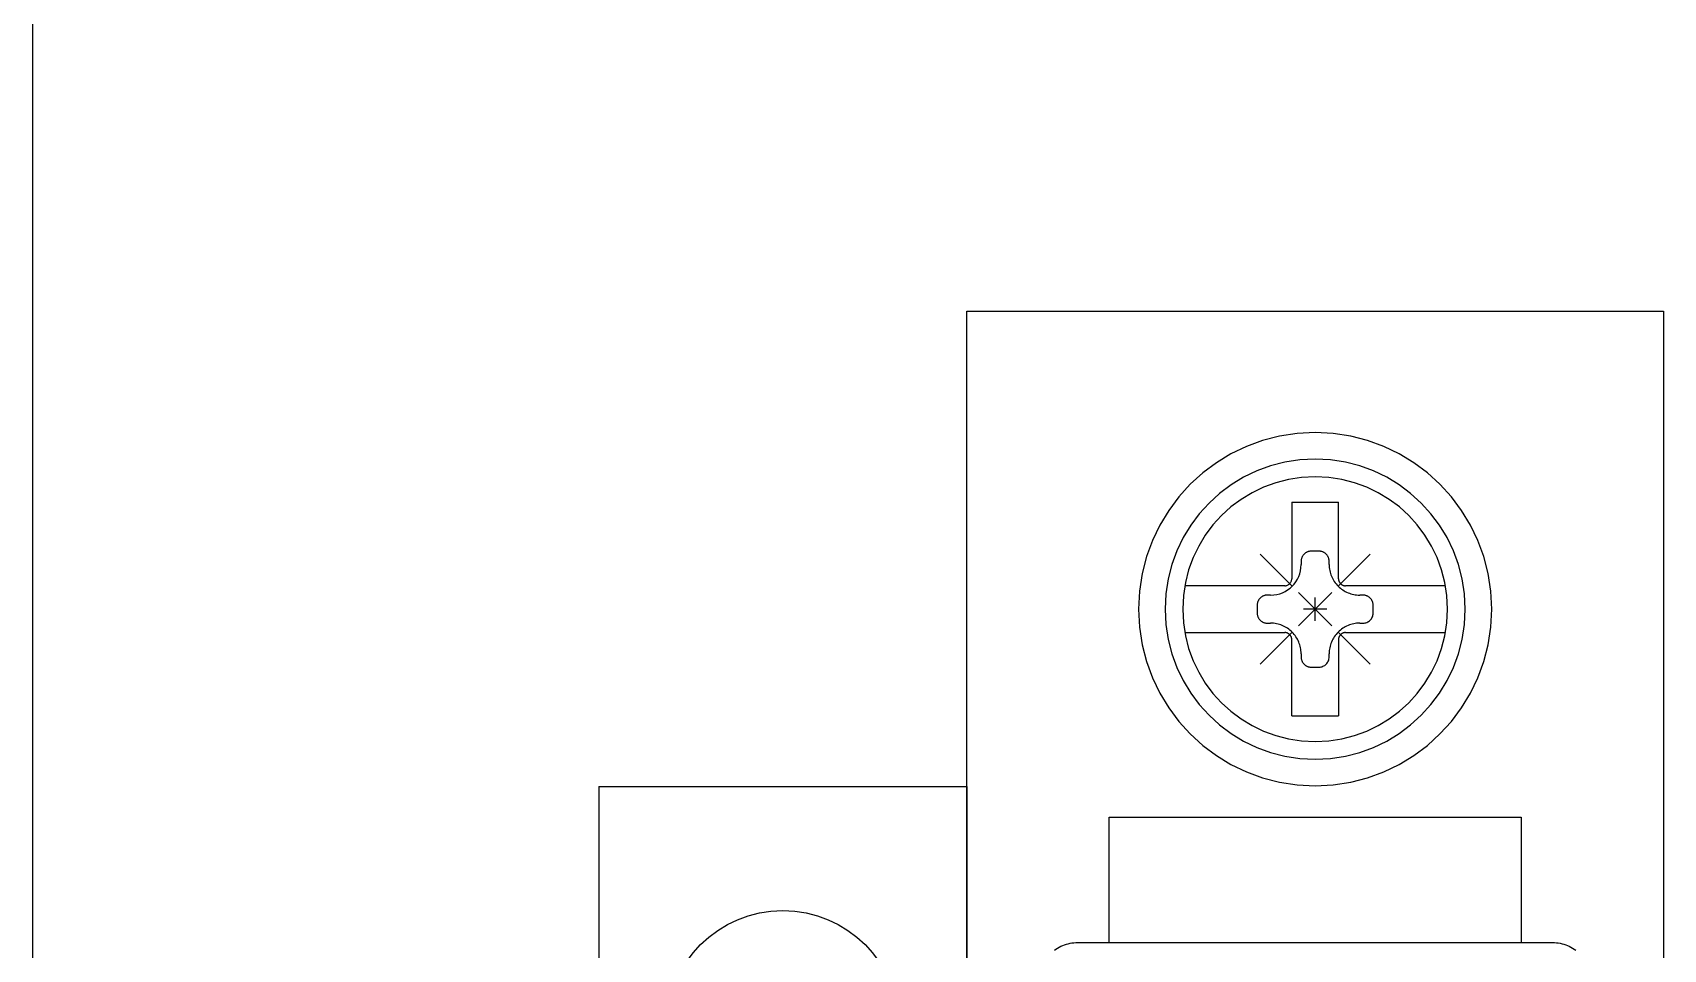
# Model space of a CAD drawing. Header units: millimetres. Extents: x 44190 to 77260, y -67199 to -50358.
# Drawn here: x 58317.72 to 58359.8, y -56325.22 to -56301.56 of the extents above; entities that cross this region are included whole.
import ezdxf

# ---------------------------------------------------------------- set-up
doc = ezdxf.new("R2010")
doc.units = ezdxf.units.MM
doc.header["$LTSCALE"] = 3
doc.layers.add('1', color=3, linetype='Continuous')

# ---------------------------------------------------------------- blocks, each defined once
blk = doc.blocks.new('*U79')
for p, q in [((-26.958, 0), (-26.958, 79.4816)), ((-26.958, 79.4816), (-8.986, 79.4816)), ((-8.986, 79.4816), (-8.986, 0)), ((-18.8904, 76.2504), (-19.3271, 76.1382)), ((-18.438, 76.3194), (-18.8904, 76.2504)), ((-17.972, 76.3428), (-18.438, 76.3194)), ((-17.5063, 76.3194), (-17.972, 76.3428)), ((-17.972, 76.3428), (-17.972, 76.3428)), ((-17.0538, 76.2504), (-17.5063, 76.3194)), ((-16.6173, 76.1382), (-17.0538, 76.2504)), ((-20.144, 75.7931), (-20.5196, 75.5649)), ((-19.7456, 75.9849), (-20.144, 75.7931)), ((-19.3271, 76.1382), (-19.7456, 75.9849)), ((-16.1986, 75.9849), (-16.6173, 76.1382)), ((-15.8004, 75.7931), (-16.1986, 75.9849)), ((-15.4247, 75.5649), (-15.8004, 75.7931)), ((-20.5196, 75.5649), (-20.8704, 75.3026)), ((-19.4796, 75.3551), (-19.8183, 75.1921)), ((-19.1238, 75.4854), (-19.4796, 75.3551)), ((-18.7526, 75.5808), (-19.1238, 75.4854)), ((-18.3681, 75.6395), (-18.7526, 75.5808)), ((-17.972, 75.6594), (-18.3681, 75.6395)), ((-17.5762, 75.6395), (-17.972, 75.6594)), ((-17.972, 75.6594), (-17.972, 75.6594)), ((-17.1916, 75.5808), (-17.5762, 75.6395)), ((-16.8205, 75.4854), (-17.1916, 75.5808)), ((-16.4646, 75.3551), (-16.8205, 75.4854)), ((-16.1262, 75.1921), (-16.4646, 75.3551)), ((-15.074, 75.3026), (-15.4247, 75.5649)), ((-21.1938, 75.0084), (-21.488, 74.685)), ((-20.8704, 75.3026), (-21.1938, 75.0084)), ((-20.1375, 74.998), (-20.4357, 74.7751)), ((-19.8183, 75.1921), (-20.1375, 74.998)), ((-19.3023, 74.9352), (-19.6011, 74.7914)), ((-18.9884, 75.0502), (-19.3023, 74.9352)), ((-18.6609, 75.1343), (-18.9884, 75.0502)), ((-18.3216, 75.1862), (-18.6609, 75.1343)), ((-17.972, 75.2037), (-18.3216, 75.1862)), ((-17.6227, 75.1862), (-17.972, 75.2037)), ((-17.972, 75.2037), (-17.972, 75.2037)), ((-17.2834, 75.1343), (-17.6227, 75.1862)), ((-16.956, 75.0502), (-17.2834, 75.1343)), ((-16.642, 74.9352), (-16.956, 75.0502)), ((-16.3434, 74.7914), (-16.642, 74.9352)), ((-15.8069, 74.998), (-16.1262, 75.1921)), ((-15.5087, 74.7751), (-15.8069, 74.998)), ((-14.7503, 75.0084), (-15.074, 75.3026)), ((-14.4564, 74.6849), (-14.7503, 75.0084)), ((-21.488, 74.685), (-21.7503, 74.3342)), ((-20.7106, 74.5251), (-20.9606, 74.2502)), ((-20.4357, 74.7751), (-20.7106, 74.5251)), ((-19.8828, 74.6202), (-20.1459, 74.4236)), ((-19.6011, 74.7914), (-19.8828, 74.6202)), ((-18.5753, 74.5444), (-18.5753, 72.5724)), ((-18.5753, 74.5444), (-17.3687, 74.5444)), ((-17.3687, 72.5724), (-17.3687, 74.5444)), ((-16.0615, 74.6202), (-16.3434, 74.7914)), ((-15.7984, 74.4236), (-16.0615, 74.6202)), ((-15.2336, 74.5251), (-15.5087, 74.7751)), ((-14.9837, 74.2502), (-15.2336, 74.5251)), ((-14.194, 74.3341), (-14.4564, 74.6849)), ((-21.7503, 74.3342), (-21.9785, 73.9586)), ((-20.9606, 74.2502), (-21.1835, 73.952)), ((-20.3884, 74.2029), (-20.6091, 73.9604)), ((-20.1459, 74.4236), (-20.3884, 74.2029)), ((-15.5557, 74.2029), (-15.7984, 74.4236)), ((-15.3352, 73.9604), (-15.5557, 74.2029)), ((-14.7607, 73.952), (-14.9837, 74.2502)), ((-13.9658, 73.9585), (-14.194, 74.3341)), ((-21.9785, 73.9586), (-22.1703, 73.5602)), ((-21.1835, 73.952), (-21.3776, 73.6328)), ((-20.8057, 73.6973), (-20.9769, 73.4156)), ((-20.6091, 73.9604), (-20.8057, 73.6973)), ((-15.1385, 73.6973), (-15.3352, 73.9604)), ((-14.9674, 73.4156), (-15.1385, 73.6973)), ((-14.5668, 73.6328), (-14.7607, 73.952)), ((-13.7738, 73.5601), (-13.9658, 73.9585)), ((-22.1703, 73.5602), (-22.3236, 73.1417)), ((-21.5406, 73.2941), (-21.6709, 72.9383)), ((-21.3776, 73.6328), (-21.5406, 73.2941)), ((-20.9769, 73.4156), (-21.1207, 73.1168)), ((-18.2379, 73.2237), (-18.2478, 73.2153)), ((-18.2278, 73.2318), (-18.2379, 73.2237)), ((-18.2172, 73.239), (-18.2278, 73.2318)), ((-18.2065, 73.246), (-18.2172, 73.239)), ((-18.1953, 73.2523), (-18.2065, 73.246)), ((-18.1838, 73.258), (-18.1953, 73.2523)), ((-18.172, 73.2631), (-18.1838, 73.258)), ((-18.1601, 73.2679), (-18.172, 73.2631)), ((-18.1479, 73.2718), (-18.1601, 73.2679)), ((-18.1356, 73.2753), (-18.1479, 73.2718)), ((-18.123, 73.278), (-18.1356, 73.2753)), ((-18.1104, 73.2803), (-18.123, 73.278)), ((-18.0975, 73.2818), (-18.1104, 73.2803)), ((-18.0846, 73.2827), (-18.0975, 73.2818)), ((-18.0715, 73.283), (-18.0846, 73.2827)), ((-17.8724, 73.283), (-18.0715, 73.283)), ((-18.0715, 73.283), (-18.0715, 73.283)), ((-17.8595, 73.2827), (-17.8724, 73.283)), ((-17.8465, 73.2818), (-17.8595, 73.2827)), ((-17.8338, 73.2803), (-17.8465, 73.2818)), ((-17.821, 73.278), (-17.8338, 73.2803)), ((-17.8086, 73.2753), (-17.821, 73.278)), ((-17.7962, 73.2718), (-17.8086, 73.2753)), ((-17.7841, 73.2679), (-17.7962, 73.2718)), ((-17.772, 73.2631), (-17.7841, 73.2679)), ((-17.7604, 73.258), (-17.772, 73.2631)), ((-17.7489, 73.2523), (-17.7604, 73.258)), ((-17.7378, 73.246), (-17.7489, 73.2523)), ((-17.7268, 73.239), (-17.7378, 73.246)), ((-17.7164, 73.2318), (-17.7268, 73.239)), ((-17.7061, 73.2237), (-17.7164, 73.2318)), ((-17.6963, 73.2153), (-17.7061, 73.2237)), ((-14.8234, 73.1168), (-14.9674, 73.4156)), ((-14.4036, 73.2941), (-14.5668, 73.6328)), ((-14.2734, 72.9383), (-14.4036, 73.2941)), ((-13.6207, 73.1416), (-13.7738, 73.5601)), ((-22.3236, 73.1417), (-22.4358, 72.705)), ((-21.6709, 72.9383), (-21.7663, 72.5671)), ((-21.2357, 72.8029), (-21.3198, 72.4754)), ((-21.1207, 73.1168), (-21.2357, 72.8029)), ((-19.3943, 73.2092), (-18.5754, 72.3902)), ((-18.3501, 72.7775), (-18.3382, 72.8557)), ((-18.3382, 72.8557), (-18.334, 72.936)), ((-18.3337, 73.0337), (-18.334, 73.0206)), ((-18.334, 73.0206), (-18.334, 72.936)), ((-18.3328, 73.0466), (-18.3337, 73.0337)), ((-18.3313, 73.0595), (-18.3328, 73.0466)), ((-18.329, 73.0721), (-18.3313, 73.0595)), ((-18.3263, 73.0847), (-18.329, 73.0721)), ((-18.3228, 73.097), (-18.3263, 73.0847)), ((-18.3189, 73.1092), (-18.3228, 73.097)), ((-18.3141, 73.1211), (-18.3189, 73.1092)), ((-18.309, 73.1329), (-18.3141, 73.1211)), ((-18.3033, 73.1444), (-18.309, 73.1329)), ((-18.297, 73.1556), (-18.3033, 73.1444)), ((-18.29, 73.1663), (-18.297, 73.1556)), ((-18.2827, 73.1769), (-18.29, 73.1663)), ((-18.2746, 73.187), (-18.2827, 73.1769)), ((-18.2662, 73.1969), (-18.2746, 73.187)), ((-18.2571, 73.2062), (-18.2662, 73.1969)), ((-18.2478, 73.2153), (-18.2571, 73.2062)), ((-18.2571, 73.2062), (-18.2571, 73.2062)), ((-17.6868, 73.2062), (-17.6963, 73.2153)), ((-17.6779, 73.1969), (-17.6868, 73.2062)), ((-17.6868, 73.2062), (-17.6868, 73.2062)), ((-17.6695, 73.187), (-17.6779, 73.1969)), ((-17.6616, 73.1769), (-17.6695, 73.187)), ((-17.6541, 73.1663), (-17.6616, 73.1769)), ((-17.6473, 73.1556), (-17.6541, 73.1663)), ((-17.641, 73.1444), (-17.6473, 73.1556)), ((-17.6353, 73.1329), (-17.641, 73.1444)), ((-17.63, 73.1211), (-17.6353, 73.1329)), ((-17.6255, 73.1092), (-17.63, 73.1211)), ((-17.6214, 73.097), (-17.6255, 73.1092)), ((-17.6181, 73.0847), (-17.6214, 73.097)), ((-17.6151, 73.0721), (-17.6181, 73.0847)), ((-17.613, 73.0595), (-17.6151, 73.0721)), ((-17.6113, 73.0466), (-17.613, 73.0595)), ((-17.6104, 73.0337), (-17.6113, 73.0466)), ((-17.6099, 73.0206), (-17.6104, 73.0337)), ((-17.6099, 72.936), (-17.6099, 73.0206)), ((-17.6099, 73.0206), (-17.6099, 73.0206)), ((-17.6099, 72.936), (-17.6099, 72.936)), ((-17.6099, 72.936), (-17.609, 72.8971)), ((-17.609, 72.8971), (-17.6062, 72.8583)), ((-17.6062, 72.8583), (-17.6014, 72.8199)), ((-17.6014, 72.8199), (-17.5948, 72.7818)), ((-17.3685, 72.3902), (-16.5497, 73.2092)), ((-14.7087, 72.8029), (-14.8234, 73.1168)), ((-14.6244, 72.4754), (-14.7087, 72.8029)), ((-14.1779, 72.5671), (-14.2734, 72.9383)), ((-13.5083, 72.7049), (-13.6207, 73.1416)), ((-22.4358, 72.705), (-22.5049, 72.2526)), ((-21.7663, 72.5671), (-21.8249, 72.1826)), ((-21.3198, 72.4754), (-21.3717, 72.1361)), ((-18.7576, 72.3902), (-21.3355, 72.3902)), ((-18.7576, 72.3902), (-18.7391, 72.3913)), ((-18.7576, 72.3902), (-18.7576, 72.3902)), ((-18.7391, 72.3913), (-18.7211, 72.394)), ((-18.7211, 72.394), (-18.7037, 72.3985)), ((-18.7037, 72.3985), (-18.6868, 72.4046)), ((-18.6868, 72.4046), (-18.671, 72.4124)), ((-18.671, 72.4124), (-18.6559, 72.4215)), ((-18.6559, 72.4215), (-18.6419, 72.432)), ((-18.6419, 72.432), (-18.6288, 72.4436)), ((-18.6288, 72.4436), (-18.6172, 72.4567)), ((-18.6172, 72.4567), (-18.6067, 72.4707)), ((-18.6067, 72.4707), (-18.5976, 72.4858)), ((-18.5976, 72.4858), (-18.5898, 72.5016)), ((-18.5898, 72.5016), (-18.5837, 72.5185)), ((-18.5837, 72.5185), (-18.5791, 72.5359)), ((-18.5791, 72.5359), (-18.5764, 72.5539)), ((-18.5764, 72.5539), (-18.5753, 72.5724)), ((-18.5646, 72.3794), (-18.5139, 72.4354)), ((-18.5139, 72.4354), (-18.4686, 72.4959)), ((-18.4686, 72.4959), (-18.4292, 72.5609)), ((-18.4292, 72.5609), (-18.396, 72.6296)), ((-18.396, 72.6296), (-18.3696, 72.7021)), ((-18.3696, 72.7021), (-18.3501, 72.7775)), ((-17.5948, 72.7818), (-17.5864, 72.7443)), ((-17.5864, 72.7443), (-17.5761, 72.7072)), ((-17.5761, 72.7072), (-17.5641, 72.6708)), ((-17.5641, 72.6708), (-17.5501, 72.6348)), ((-17.5501, 72.6348), (-17.5347, 72.5998)), ((-17.5347, 72.5998), (-17.5174, 72.5654)), ((-17.5174, 72.5654), (-17.4985, 72.532)), ((-17.4985, 72.532), (-17.4778, 72.4993)), ((-17.4778, 72.4993), (-17.4557, 72.4678)), ((-17.4557, 72.4678), (-17.4318, 72.4372)), ((-17.4318, 72.4372), (-17.4064, 72.4078)), ((-17.4064, 72.4078), (-17.3793, 72.3793)), ((-17.3687, 72.5724), (-17.3687, 72.5724)), ((-17.3687, 72.5724), (-17.3686, 72.5635)), ((-17.3686, 72.5635), (-17.3679, 72.5545)), ((-17.3679, 72.5545), (-17.3669, 72.5457)), ((-17.3669, 72.5457), (-17.3652, 72.5368)), ((-17.3652, 72.5368), (-17.3634, 72.5282)), ((-17.3634, 72.5282), (-17.361, 72.5195)), ((-17.361, 72.5195), (-17.3582, 72.5111)), ((-17.3582, 72.5111), (-17.3549, 72.5027)), ((-17.3549, 72.5027), (-17.3515, 72.4948)), ((-17.3515, 72.4948), (-17.3474, 72.4868)), ((-17.3474, 72.4868), (-17.3431, 72.4791)), ((-17.3431, 72.4791), (-17.3382, 72.4714)), ((-17.3382, 72.4714), (-17.3331, 72.4642)), ((-17.3331, 72.4642), (-17.3275, 72.4571)), ((-17.3275, 72.4571), (-17.3217, 72.4503)), ((-17.3217, 72.4503), (-17.3153, 72.4436)), ((-17.3153, 72.4436), (-17.3153, 72.4436)), ((-17.3153, 72.4436), (-17.3089, 72.4375)), ((-17.3089, 72.4375), (-17.3021, 72.4316)), ((-17.3021, 72.4316), (-17.295, 72.4261)), ((-17.295, 72.4261), (-17.2876, 72.4209)), ((-17.2876, 72.4209), (-17.2802, 72.4162)), ((-17.2802, 72.4162), (-17.2724, 72.4118)), ((-17.2724, 72.4118), (-17.2644, 72.4078)), ((-17.2644, 72.4078), (-17.2562, 72.4041)), ((-17.2562, 72.4041), (-17.248, 72.401)), ((-17.248, 72.401), (-17.2396, 72.3982)), ((-17.2396, 72.3982), (-17.231, 72.3959)), ((-17.231, 72.3959), (-17.2222, 72.3938)), ((-17.2222, 72.3938), (-17.2135, 72.3923)), ((-17.2135, 72.3923), (-17.2045, 72.3911)), ((-17.2045, 72.3911), (-17.1955, 72.3905)), ((-17.1955, 72.3905), (-17.1864, 72.3902)), ((-14.6085, 72.3902), (-17.1864, 72.3902)), ((-14.5725, 72.1361), (-14.6244, 72.4754)), ((-14.1193, 72.1826), (-14.1779, 72.5671)), ((-13.4393, 72.2525), (-13.5083, 72.7049)), ((-22.5049, 72.2526), (-22.5283, 71.7866)), ((-21.8249, 72.1826), (-21.8448, 71.7865)), ((-21.3717, 72.1361), (-21.3892, 71.7865)), ((-19.4573, 71.9627), (-19.4608, 71.9504)), ((-19.4534, 71.9749), (-19.4573, 71.9627)), ((-19.4486, 71.9868), (-19.4534, 71.9749)), ((-19.4435, 71.9986), (-19.4486, 71.9868)), ((-19.4378, 72.0101), (-19.4435, 71.9986)), ((-19.4315, 72.0213), (-19.4378, 72.0101)), ((-19.4245, 72.032), (-19.4315, 72.0213)), ((-19.4172, 72.0426), (-19.4245, 72.032)), ((-19.4091, 72.0527), (-19.4172, 72.0426)), ((-19.4007, 72.0625), (-19.4091, 72.0527)), ((-19.3916, 72.0718), (-19.4007, 72.0625)), ((-19.3823, 72.0809), (-19.3916, 72.0718)), ((-19.3916, 72.0718), (-19.3916, 72.0718)), ((-19.3725, 72.0893), (-19.3823, 72.0809)), ((-19.3624, 72.0974), (-19.3725, 72.0893)), ((-19.3518, 72.1047), (-19.3624, 72.0974)), ((-19.3411, 72.1117), (-19.3518, 72.1047)), ((-19.3299, 72.118), (-19.3411, 72.1117)), ((-19.3184, 72.1237), (-19.3299, 72.118)), ((-19.3066, 72.1288), (-19.3184, 72.1237)), ((-19.2947, 72.1336), (-19.3066, 72.1288)), ((-19.2825, 72.1375), (-19.2947, 72.1336)), ((-19.2702, 72.141), (-19.2825, 72.1375)), ((-19.2576, 72.1437), (-19.2702, 72.141)), ((-19.245, 72.146), (-19.2576, 72.1437)), ((-19.2321, 72.1475), (-19.245, 72.146)), ((-19.2192, 72.1484), (-19.2321, 72.1475)), ((-19.2061, 72.1487), (-19.2192, 72.1484)), ((-19.1213, 72.1487), (-19.2061, 72.1487)), ((-19.2061, 72.1487), (-19.2061, 72.1487)), ((-19.1213, 72.1487), (-19.041, 72.1529)), ((-19.1213, 72.1487), (-19.1213, 72.1487)), ((-19.041, 72.1529), (-18.9628, 72.1648)), ((-18.9628, 72.1648), (-18.8874, 72.1843)), ((-18.8874, 72.1843), (-18.8149, 72.2107)), ((-18.8149, 72.2107), (-18.7462, 72.2439)), ((-18.7462, 72.2439), (-18.6812, 72.2833)), ((-18.6812, 72.2833), (-18.6207, 72.3287)), ((-18.6207, 72.3287), (-18.5646, 72.3794)), ((-18.3986, 72.2133), (-17.5453, 71.3598)), ((-18.3986, 71.3598), (-17.5453, 72.2133)), ((-17.9719, 71.4848), (-17.972, 72.0883)), ((-17.3793, 72.3793), (-17.3793, 72.3793)), ((-17.3793, 72.3793), (-17.3511, 72.3525)), ((-17.3511, 72.3525), (-17.3217, 72.3271)), ((-17.3217, 72.3271), (-17.2912, 72.3034)), ((-17.2912, 72.3034), (-17.2595, 72.2811)), ((-17.2595, 72.2811), (-17.227, 72.2605)), ((-17.227, 72.2605), (-17.1935, 72.2416)), ((-17.1935, 72.2416), (-17.1592, 72.2243)), ((-17.1592, 72.2243), (-17.124, 72.2087)), ((-17.124, 72.2087), (-17.0883, 72.1949)), ((-17.0883, 72.1949), (-17.0518, 72.1829)), ((-17.0518, 72.1829), (-17.0148, 72.1727)), ((-17.0148, 72.1727), (-16.977, 72.164)), ((-16.977, 72.164), (-16.9391, 72.1574)), ((-16.9391, 72.1574), (-16.9005, 72.1526)), ((-16.9005, 72.1526), (-16.8617, 72.1498)), ((-16.8617, 72.1498), (-16.8226, 72.1487)), ((-16.7379, 72.1487), (-16.8226, 72.1487)), ((-16.725, 72.1484), (-16.7379, 72.1487)), ((-16.712, 72.1475), (-16.725, 72.1484)), ((-16.6993, 72.146), (-16.712, 72.1475)), ((-16.6865, 72.1437), (-16.6993, 72.146)), ((-16.6741, 72.141), (-16.6865, 72.1437)), ((-16.6617, 72.1375), (-16.6741, 72.141)), ((-16.6496, 72.1336), (-16.6617, 72.1375)), ((-16.6375, 72.1288), (-16.6496, 72.1336)), ((-16.6259, 72.1237), (-16.6375, 72.1288)), ((-16.6144, 72.118), (-16.6259, 72.1237)), ((-16.6033, 72.1117), (-16.6144, 72.118)), ((-16.5923, 72.1047), (-16.6033, 72.1117)), ((-16.5819, 72.0974), (-16.5923, 72.1047)), ((-16.5716, 72.0893), (-16.5819, 72.0974)), ((-16.5618, 72.0809), (-16.5716, 72.0893)), ((-16.5523, 72.0718), (-16.5618, 72.0809)), ((-16.5434, 72.0625), (-16.5523, 72.0718)), ((-16.5523, 72.0718), (-16.5523, 72.0718)), ((-16.535, 72.0527), (-16.5434, 72.0625)), ((-16.5271, 72.0426), (-16.535, 72.0527)), ((-16.5196, 72.032), (-16.5271, 72.0426)), ((-16.5128, 72.0213), (-16.5196, 72.032)), ((-16.5065, 72.0101), (-16.5128, 72.0213)), ((-16.5008, 71.9986), (-16.5065, 72.0101)), ((-16.4954, 71.9868), (-16.5008, 71.9986)), ((-16.4909, 71.9749), (-16.4954, 71.9868)), ((-16.4869, 71.9627), (-16.4909, 71.9749)), ((-16.4836, 71.9504), (-16.4869, 71.9627)), ((-14.5548, 71.7865), (-14.5725, 72.1361)), ((-14.0992, 71.7865), (-14.1193, 72.1826)), ((-13.4157, 71.7865), (-13.4393, 72.2525)), ((-22.5283, 71.7866), (-22.5283, 71.7866)), ((-22.5283, 71.7866), (-22.5049, 71.3209)), ((-21.8448, 71.7865), (-21.8448, 71.7865)), ((-21.8448, 71.7865), (-21.8249, 71.3907)), ((-21.3892, 71.7865), (-21.3892, 71.7865)), ((-21.3892, 71.7865), (-21.3717, 71.4372)), ((-19.4682, 71.8994), (-19.4685, 71.8863)), ((-19.4685, 71.8863), (-19.4685, 71.6868)), ((-19.4685, 71.6868), (-19.4685, 71.6868)), ((-19.4685, 71.6868), (-19.4682, 71.6739)), ((-19.4673, 71.9123), (-19.4682, 71.8994)), ((-19.4682, 71.6739), (-19.4673, 71.661)), ((-19.4658, 71.9252), (-19.4673, 71.9123)), ((-19.4673, 71.661), (-19.4658, 71.6483)), ((-19.4635, 71.9378), (-19.4658, 71.9252)), ((-19.4658, 71.6483), (-19.4635, 71.6355)), ((-19.4608, 71.9504), (-19.4635, 71.9378)), ((-19.4635, 71.6355), (-19.4608, 71.6231)), ((-19.4608, 71.6231), (-19.4573, 71.6107)), ((-19.4573, 71.6107), (-19.4534, 71.5986)), ((-19.4534, 71.5986), (-19.4486, 71.5865)), ((-19.4486, 71.5865), (-19.4435, 71.5749)), ((-19.4435, 71.5749), (-19.4378, 71.5634)), ((-19.4378, 71.5634), (-19.4315, 71.5523)), ((-19.4315, 71.5523), (-19.4245, 71.5413)), ((-19.4245, 71.5413), (-19.4172, 71.5309)), ((-17.6702, 71.7866), (-18.2737, 71.7865)), ((-16.5355, 71.5201), (-16.5204, 71.5403)), ((-16.5204, 71.5403), (-16.5073, 71.562)), ((-16.5073, 71.562), (-16.4961, 71.5848)), ((-16.4961, 71.5848), (-16.4874, 71.609)), ((-16.4874, 71.609), (-16.4808, 71.6341)), ((-16.4806, 71.9378), (-16.4836, 71.9504)), ((-16.4808, 71.6341), (-16.4769, 71.6601)), ((-16.4785, 71.9252), (-16.4806, 71.9378)), ((-16.4768, 71.9123), (-16.4785, 71.9252)), ((-16.4769, 71.6601), (-16.4754, 71.6868)), ((-16.4759, 71.8994), (-16.4768, 71.9123)), ((-16.4754, 71.8863), (-16.4759, 71.8994)), ((-16.4754, 71.6868), (-16.4754, 71.8863)), ((-16.4754, 71.8863), (-16.4754, 71.8863)), ((-14.5725, 71.4372), (-14.5548, 71.7865)), ((-14.5548, 71.7865), (-14.5548, 71.7865)), ((-14.1193, 71.3907), (-14.0992, 71.7865)), ((-14.0992, 71.7865), (-14.0992, 71.7865)), ((-13.4393, 71.3208), (-13.4157, 71.7865)), ((-13.4157, 71.7865), (-13.4157, 71.7865)), ((-22.5049, 71.3209), (-22.4359, 70.8684)), ((-21.8249, 71.3907), (-21.7663, 71.0061)), ((-21.3717, 71.4372), (-21.3198, 71.0979)), ((-21.3355, 71.1829), (-18.7576, 71.1829)), ((-19.4172, 71.5309), (-19.4091, 71.5206)), ((-19.4091, 71.5206), (-19.4007, 71.5108)), ((-19.4007, 71.5108), (-19.3916, 71.5013)), ((-19.3943, 70.3639), (-18.5754, 71.1829)), ((-19.3916, 71.5013), (-19.3916, 71.5013)), ((-19.3916, 71.5013), (-19.3823, 71.4924)), ((-19.3823, 71.4924), (-19.3725, 71.484)), ((-19.3725, 71.484), (-19.3624, 71.4761)), ((-19.3624, 71.4761), (-19.3518, 71.4686)), ((-19.3518, 71.4686), (-19.3411, 71.4618)), ((-19.3411, 71.4618), (-19.3299, 71.4555)), ((-19.3299, 71.4555), (-19.3184, 71.4498)), ((-19.3184, 71.4498), (-19.3066, 71.4444)), ((-19.3066, 71.4444), (-19.2947, 71.4399)), ((-19.2947, 71.4399), (-19.2825, 71.4359)), ((-19.2825, 71.4359), (-19.2702, 71.4326)), ((-19.2702, 71.4326), (-19.2576, 71.4296)), ((-19.2576, 71.4296), (-19.245, 71.4275)), ((-19.245, 71.4275), (-19.2321, 71.4258)), ((-19.2321, 71.4258), (-19.2192, 71.4249)), ((-19.2192, 71.4249), (-19.2061, 71.4244)), ((-19.2061, 71.4244), (-19.1213, 71.4244)), ((-19.0824, 71.4235), (-19.1213, 71.4244)), ((-19.0436, 71.4207), (-19.0824, 71.4235)), ((-19.0052, 71.4159), (-19.0436, 71.4207)), ((-18.9671, 71.4092), (-19.0052, 71.4159)), ((-18.9296, 71.4008), (-18.9671, 71.4092)), ((-18.8925, 71.3905), (-18.9296, 71.4008)), ((-18.8561, 71.3785), (-18.8925, 71.3905)), ((-18.8201, 71.3645), (-18.8561, 71.3785)), ((-18.7851, 71.3491), (-18.8201, 71.3645)), ((-18.7507, 71.3318), (-18.7851, 71.3491)), ((-18.7488, 71.1828), (-18.7576, 71.1829)), ((-18.7173, 71.3129), (-18.7507, 71.3318)), ((-18.7398, 71.1821), (-18.7488, 71.1828)), ((-18.731, 71.1811), (-18.7398, 71.1821)), ((-18.722, 71.1794), (-18.731, 71.1811)), ((-18.7134, 71.1776), (-18.722, 71.1794)), ((-18.6846, 71.2922), (-18.7173, 71.3129)), ((-18.7047, 71.1752), (-18.7134, 71.1776)), ((-18.6963, 71.1724), (-18.7047, 71.1752)), ((-18.6879, 71.1691), (-18.6963, 71.1724)), ((-18.68, 71.1657), (-18.6879, 71.1691)), ((-18.653, 71.2701), (-18.6846, 71.2922)), ((-18.672, 71.1616), (-18.68, 71.1657)), ((-18.6643, 71.1573), (-18.672, 71.1616)), ((-18.6566, 71.1524), (-18.6643, 71.1573)), ((-18.6493, 71.1474), (-18.6566, 71.1524)), ((-18.6224, 71.2462), (-18.653, 71.2701)), ((-18.6422, 71.1418), (-18.6493, 71.1474)), ((-18.6354, 71.136), (-18.6422, 71.1418)), ((-18.6287, 71.1296), (-18.6354, 71.136)), ((-18.6226, 71.1232), (-18.6287, 71.1296)), ((-18.6287, 71.1296), (-18.6287, 71.1296)), ((-18.6167, 71.1164), (-18.6226, 71.1232)), ((-18.593, 71.2209), (-18.6224, 71.2462)), ((-18.5646, 71.1938), (-18.593, 71.2209)), ((-18.5378, 71.1656), (-18.5646, 71.1938)), ((-18.5646, 71.1938), (-18.5646, 71.1938)), ((-18.5124, 71.1361), (-18.5378, 71.1656)), ((-18.4887, 71.1056), (-18.5124, 71.1361)), ((-17.4318, 71.1361), (-17.4557, 71.1056)), ((-17.4064, 71.1656), (-17.4318, 71.1361)), ((-17.3793, 71.1938), (-17.4064, 71.1656)), ((-17.3511, 71.2209), (-17.3793, 71.1938)), ((-17.3793, 71.1938), (-17.3793, 71.1938)), ((-17.3685, 71.1829), (-16.5497, 70.3639)), ((-17.3217, 71.2462), (-17.3511, 71.2209)), ((-17.3217, 71.1232), (-17.3275, 71.1164)), ((-17.2912, 71.2701), (-17.3217, 71.2462)), ((-17.3153, 71.1296), (-17.3217, 71.1232)), ((-17.3089, 71.136), (-17.3153, 71.1296)), ((-17.3153, 71.1296), (-17.3153, 71.1296)), ((-17.3021, 71.1418), (-17.3089, 71.136)), ((-17.295, 71.1474), (-17.3021, 71.1418)), ((-17.2876, 71.1524), (-17.295, 71.1474)), ((-17.2595, 71.2922), (-17.2912, 71.2701)), ((-17.2802, 71.1573), (-17.2876, 71.1524)), ((-17.2724, 71.1616), (-17.2802, 71.1573)), ((-17.2644, 71.1657), (-17.2724, 71.1616)), ((-17.2562, 71.1691), (-17.2644, 71.1657)), ((-17.227, 71.3129), (-17.2595, 71.2922)), ((-17.248, 71.1724), (-17.2562, 71.1691)), ((-17.2396, 71.1752), (-17.248, 71.1724)), ((-17.231, 71.1776), (-17.2396, 71.1752)), ((-17.2222, 71.1794), (-17.231, 71.1776)), ((-17.1935, 71.3318), (-17.227, 71.3129)), ((-17.2135, 71.1811), (-17.2222, 71.1794)), ((-17.2045, 71.1821), (-17.2135, 71.1811)), ((-17.1955, 71.1828), (-17.2045, 71.1821)), ((-17.1864, 71.1829), (-17.1955, 71.1828)), ((-17.1592, 71.3491), (-17.1935, 71.3318)), ((-17.1864, 71.1829), (-17.1864, 71.1829)), ((-17.1864, 71.1829), (-14.6085, 71.1829)), ((-17.124, 71.3645), (-17.1592, 71.3491)), ((-17.0883, 71.3785), (-17.124, 71.3645)), ((-17.0518, 71.3905), (-17.0883, 71.3785)), ((-17.0148, 71.4008), (-17.0518, 71.3905)), ((-16.977, 71.4092), (-17.0148, 71.4008)), ((-16.9391, 71.4159), (-16.977, 71.4092)), ((-16.9005, 71.4207), (-16.9391, 71.4159)), ((-16.8617, 71.4235), (-16.9005, 71.4207)), ((-16.8226, 71.4244), (-16.8617, 71.4235)), ((-16.8226, 71.4244), (-16.7379, 71.4244)), ((-16.8226, 71.4244), (-16.8226, 71.4244)), ((-16.7379, 71.4244), (-16.7112, 71.4259)), ((-16.7379, 71.4244), (-16.7379, 71.4244)), ((-16.7112, 71.4259), (-16.6851, 71.4298)), ((-16.6851, 71.4298), (-16.66, 71.4364)), ((-16.66, 71.4364), (-16.6358, 71.4451)), ((-16.6358, 71.4451), (-16.613, 71.4563)), ((-16.613, 71.4563), (-16.5913, 71.4694)), ((-16.5913, 71.4694), (-16.5711, 71.4845)), ((-16.5711, 71.4845), (-16.5523, 71.5013)), ((-16.5523, 71.5013), (-16.5355, 71.5201)), ((-14.6244, 71.0979), (-14.5725, 71.4372)), ((-14.1779, 71.0061), (-14.1193, 71.3907)), ((-13.5083, 70.8683), (-13.4393, 71.3208)), ((-22.4359, 70.8684), (-22.3237, 70.4319)), ((-21.7663, 71.0061), (-21.6709, 70.635)), ((-21.3198, 71.0979), (-21.2357, 70.7705)), ((-21.2357, 70.7705), (-21.1207, 70.4565)), ((-18.6112, 71.1093), (-18.6167, 71.1164)), ((-18.606, 71.1019), (-18.6112, 71.1093)), ((-18.6013, 71.0945), (-18.606, 71.1019)), ((-18.5969, 71.0867), (-18.6013, 71.0945)), ((-18.5929, 71.0787), (-18.5969, 71.0867)), ((-18.5892, 71.0705), (-18.5929, 71.0787)), ((-18.5861, 71.0623), (-18.5892, 71.0705)), ((-18.5833, 71.0539), (-18.5861, 71.0623)), ((-18.581, 71.0453), (-18.5833, 71.0539)), ((-18.5789, 71.0365), (-18.581, 71.0453)), ((-18.5774, 71.0278), (-18.5789, 71.0365)), ((-18.5762, 71.0188), (-18.5774, 71.0278)), ((-18.5756, 71.0098), (-18.5762, 71.0188)), ((-18.5753, 71.0007), (-18.5756, 71.0098)), ((-18.5753, 71.0007), (-18.5753, 71.0007)), ((-18.5753, 69.0287), (-18.5753, 71.0007)), ((-18.4664, 71.0739), (-18.4887, 71.1056)), ((-18.4458, 71.0414), (-18.4664, 71.0739)), ((-18.4269, 71.0079), (-18.4458, 71.0414)), ((-18.4096, 70.9736), (-18.4269, 71.0079)), ((-18.394, 70.9384), (-18.4096, 70.9736)), ((-18.3802, 70.9027), (-18.394, 70.9384)), ((-18.3682, 70.8662), (-18.3802, 70.9027)), ((-18.358, 70.8292), (-18.3682, 70.8662)), ((-18.3493, 70.7915), (-18.358, 70.8292)), ((-18.3427, 70.7536), (-18.3493, 70.7915)), ((-18.3379, 70.715), (-18.3427, 70.7536)), ((-18.3351, 70.6762), (-18.3379, 70.715)), ((-17.6062, 70.715), (-17.609, 70.6762)), ((-17.6014, 70.7536), (-17.6062, 70.715)), ((-17.5948, 70.7915), (-17.6014, 70.7536)), ((-17.5864, 70.8292), (-17.5948, 70.7915)), ((-17.5761, 70.8662), (-17.5864, 70.8292)), ((-17.5641, 70.9027), (-17.5761, 70.8662)), ((-17.5501, 70.9384), (-17.5641, 70.9027)), ((-17.5347, 70.9736), (-17.5501, 70.9384)), ((-17.5174, 71.0079), (-17.5347, 70.9736)), ((-17.4985, 71.0414), (-17.5174, 71.0079)), ((-17.4778, 71.0739), (-17.4985, 71.0414)), ((-17.4557, 71.1056), (-17.4778, 71.0739)), ((-17.3686, 71.0098), (-17.3687, 71.0007)), ((-17.3687, 71.0007), (-17.3687, 69.0287)), ((-17.3679, 71.0188), (-17.3686, 71.0098)), ((-17.3669, 71.0278), (-17.3679, 71.0188)), ((-17.3652, 71.0365), (-17.3669, 71.0278)), ((-17.3634, 71.0453), (-17.3652, 71.0365)), ((-17.361, 71.0539), (-17.3634, 71.0453)), ((-17.3582, 71.0623), (-17.361, 71.0539)), ((-17.3549, 71.0705), (-17.3582, 71.0623)), ((-17.3515, 71.0787), (-17.3549, 71.0705)), ((-17.3474, 71.0867), (-17.3515, 71.0787)), ((-17.3431, 71.0945), (-17.3474, 71.0867)), ((-17.3382, 71.1019), (-17.3431, 71.0945)), ((-17.3331, 71.1093), (-17.3382, 71.1019)), ((-17.3275, 71.1164), (-17.3331, 71.1093)), ((-14.8234, 70.4565), (-14.7087, 70.7705)), ((-14.7087, 70.7705), (-14.6244, 71.0979)), ((-14.2734, 70.635), (-14.1779, 71.0061)), ((-13.6207, 70.4318), (-13.5083, 70.8683)), ((-22.3237, 70.4319), (-22.1704, 70.0132)), ((-21.6709, 70.635), (-21.5406, 70.2791)), ((-21.5406, 70.2791), (-21.3776, 69.9407)), ((-21.1207, 70.4565), (-20.9769, 70.1579)), ((-18.334, 70.6371), (-18.3351, 70.6762)), ((-18.334, 70.6371), (-18.334, 70.5524)), ((-18.334, 70.6371), (-18.334, 70.6371)), ((-18.334, 70.5524), (-18.334, 70.5524)), ((-18.334, 70.5524), (-18.3337, 70.5395)), ((-18.3337, 70.5395), (-18.3328, 70.5265)), ((-18.3328, 70.5265), (-18.3313, 70.5138)), ((-18.3313, 70.5138), (-18.329, 70.501)), ((-18.329, 70.501), (-18.3263, 70.4886)), ((-18.3263, 70.4886), (-18.3228, 70.4762)), ((-18.3228, 70.4762), (-18.3189, 70.4641)), ((-18.3189, 70.4641), (-18.3141, 70.452)), ((-18.3141, 70.452), (-18.309, 70.4404)), ((-18.309, 70.4404), (-18.3033, 70.4289)), ((-18.3033, 70.4289), (-18.297, 70.4178)), ((-18.297, 70.4178), (-18.29, 70.4068)), ((-18.29, 70.4068), (-18.2827, 70.3964)), ((-18.2827, 70.3964), (-18.2746, 70.3861)), ((-18.2746, 70.3861), (-18.2662, 70.3763)), ((-18.2662, 70.3763), (-18.2571, 70.3668)), ((-18.2571, 70.3668), (-18.2571, 70.3668)), ((-18.2571, 70.3668), (-18.2478, 70.3579)), ((-18.2478, 70.3579), (-18.2379, 70.3495)), ((-18.2379, 70.3495), (-18.2278, 70.3416)), ((-18.2278, 70.3416), (-18.2172, 70.3341)), ((-18.2172, 70.3341), (-18.2065, 70.3273)), ((-18.2065, 70.3273), (-18.1953, 70.321)), ((-18.1953, 70.321), (-18.1838, 70.3153)), ((-18.1838, 70.3153), (-18.172, 70.31)), ((-18.172, 70.31), (-18.1601, 70.3055)), ((-18.1601, 70.3055), (-18.1479, 70.3014)), ((-18.1479, 70.3014), (-18.1356, 70.2981)), ((-18.1356, 70.2981), (-18.123, 70.2951)), ((-18.123, 70.2951), (-18.1104, 70.293)), ((-18.1104, 70.293), (-18.0975, 70.2913)), ((-18.0975, 70.2913), (-18.0846, 70.2904)), ((-18.0846, 70.2904), (-18.0715, 70.2899)), ((-18.0715, 70.2899), (-17.8724, 70.2899)), ((-17.8724, 70.2899), (-17.8457, 70.2914)), ((-17.8724, 70.2899), (-17.8724, 70.2899)), ((-17.8457, 70.2914), (-17.8197, 70.2953)), ((-17.8197, 70.2953), (-17.7946, 70.3019)), ((-17.7946, 70.3019), (-17.7704, 70.3106)), ((-17.7704, 70.3106), (-17.7476, 70.3218)), ((-17.7476, 70.3218), (-17.7259, 70.3349)), ((-17.7259, 70.3349), (-17.7057, 70.35)), ((-17.7057, 70.35), (-17.6869, 70.3668)), ((-17.6869, 70.3668), (-17.6701, 70.3856)), ((-17.6701, 70.3856), (-17.6549, 70.4058)), ((-17.6549, 70.4058), (-17.6418, 70.4275)), ((-17.6418, 70.4275), (-17.6306, 70.4503)), ((-17.6306, 70.4503), (-17.6219, 70.4745)), ((-17.6219, 70.4745), (-17.6153, 70.4996)), ((-17.6153, 70.4996), (-17.6114, 70.5257)), ((-17.6114, 70.5257), (-17.6099, 70.5524)), ((-17.609, 70.6762), (-17.6099, 70.6371)), ((-17.6099, 70.5524), (-17.6099, 70.6371)), ((-14.9674, 70.1579), (-14.8234, 70.4565)), ((-14.5668, 69.9407), (-14.4036, 70.2791)), ((-14.4036, 70.2791), (-14.2734, 70.635)), ((-13.7738, 70.0131), (-13.6207, 70.4318)), ((-22.1704, 70.0132), (-21.9786, 69.615)), ((-21.3776, 69.9407), (-21.1835, 69.6214)), ((-20.9769, 70.1579), (-20.8057, 69.8761)), ((-20.8057, 69.8761), (-20.6091, 69.613)), ((-15.3352, 69.613), (-15.1385, 69.8761)), ((-15.1385, 69.8761), (-14.9674, 70.1579)), ((-14.7607, 69.6214), (-14.5668, 69.9407)), ((-13.9658, 69.6149), (-13.7738, 70.0131)), ((-21.9786, 69.615), (-21.7504, 69.2393)), ((-21.1835, 69.6214), (-20.9606, 69.3232)), ((-20.6091, 69.613), (-20.3884, 69.3703)), ((-15.5557, 69.3703), (-15.3352, 69.613)), ((-14.9837, 69.3232), (-14.7607, 69.6214)), ((-14.194, 69.2392), (-13.9658, 69.6149)), ((-21.7504, 69.2393), (-21.4881, 68.8886)), ((-20.9606, 69.3232), (-20.7106, 69.0481)), ((-20.7106, 69.0481), (-20.4357, 68.7982)), ((-20.3884, 69.3703), (-20.1459, 69.1498)), ((-20.1459, 69.1498), (-19.8828, 68.9531)), ((-18.5753, 69.0287), (-17.3687, 69.0287)), ((-16.0615, 68.9531), (-15.7984, 69.1498)), ((-15.7984, 69.1498), (-15.5557, 69.3703)), ((-15.5087, 68.7982), (-15.2336, 69.0481)), ((-15.2336, 69.0481), (-14.9837, 69.3232)), ((-14.4564, 68.8885), (-14.194, 69.2392)), ((-21.4881, 68.8886), (-21.1939, 68.5649)), ((-20.4357, 68.7982), (-20.1375, 68.5752)), ((-19.8828, 68.9531), (-19.6011, 68.782)), ((-19.6011, 68.782), (-19.3023, 68.638)), ((-19.3023, 68.638), (-18.9884, 68.5233)), ((-16.956, 68.5233), (-16.642, 68.638)), ((-16.642, 68.638), (-16.3434, 68.782)), ((-16.3434, 68.782), (-16.0615, 68.9531)), ((-15.8069, 68.5752), (-15.5087, 68.7982)), ((-14.7503, 68.5648), (-14.4564, 68.8885)), ((-21.1939, 68.5649), (-20.8704, 68.271)), ((-20.8704, 68.271), (-20.5196, 68.0086)), ((-20.1375, 68.5752), (-19.8183, 68.3813)), ((-19.8183, 68.3813), (-19.4796, 68.2181)), ((-19.4796, 68.2181), (-19.1238, 68.0879)), ((-18.9884, 68.5233), (-18.6609, 68.439)), ((-18.6609, 68.439), (-18.3216, 68.3871)), ((-18.3216, 68.3871), (-17.972, 68.3694)), ((-17.972, 68.3694), (-17.6227, 68.3871)), ((-17.972, 68.3694), (-17.972, 68.3694)), ((-17.6227, 68.3871), (-17.2834, 68.439)), ((-17.2834, 68.439), (-16.956, 68.5233)), ((-16.8205, 68.0879), (-16.4646, 68.2181)), ((-16.4646, 68.2181), (-16.1262, 68.3813)), ((-16.1262, 68.3813), (-15.8069, 68.5752)), ((-15.4247, 68.0086), (-15.074, 68.2709)), ((-15.074, 68.2709), (-14.7503, 68.5648)), ((-20.5196, 68.0086), (-20.144, 67.7804)), ((-20.144, 67.7804), (-19.7456, 67.5884)), ((-19.1238, 68.0879), (-18.7526, 67.9924)), ((-18.7526, 67.9924), (-18.3681, 67.9338)), ((-18.3681, 67.9338), (-17.972, 67.9137)), ((-17.972, 67.9137), (-17.5762, 67.9338)), ((-17.972, 67.9137), (-17.972, 67.9137)), ((-17.5762, 67.9338), (-17.1916, 67.9924)), ((-17.1916, 67.9924), (-16.8205, 68.0879)), ((-16.1986, 67.5884), (-15.8004, 67.7804)), ((-15.8004, 67.7804), (-15.4247, 68.0086)), ((-19.7456, 67.5884), (-19.3271, 67.4353)), ((-19.3271, 67.4353), (-18.8904, 67.3229)), ((-17.0539, 67.3229), (-16.6173, 67.4353)), ((-16.6173, 67.4353), (-16.1986, 67.5884)), ((-18.8904, 67.3229), (-18.438, 67.2539)), ((-18.438, 67.2539), (-17.972, 67.2303)), ((-17.972, 67.2303), (-17.5063, 67.2539)), ((-17.972, 67.2303), (-17.972, 67.2303)), ((-17.5063, 67.2539), (-17.0539, 67.3229)), ((-23.2876, 63.1802), (-23.2876, 66.4202)), ((-23.2876, 66.4202), (-12.6563, 66.4202)), ((-12.6563, 66.4202), (-12.6563, 63.1802)), ((-24.4392, 63.1211), (-24.3923, 63.1366)), ((-24.3923, 63.1366), (-24.3447, 63.1499)), ((-24.3447, 63.1499), (-24.2962, 63.1607)), ((-24.2962, 63.1607), (-24.2474, 63.1694)), ((-24.2474, 63.1694), (-24.1979, 63.1754)), ((-24.1979, 63.1754), (-24.148, 63.179)), ((-24.148, 63.179), (-24.0976, 63.1802)), ((-24.0976, 63.1802), (-23.2876, 63.1802)), ((-23.2876, 63.1802), (-12.6563, 63.1802)), ((-12.6563, 63.1802), (-11.8463, 63.1802)), ((-11.8463, 63.1802), (-11.8463, 63.1802)), ((-11.8463, 63.1802), (-11.7962, 63.179)), ((-11.7962, 63.179), (-11.7463, 63.1754)), ((-11.7463, 63.1754), (-11.6969, 63.1694)), ((-11.6969, 63.1694), (-11.648, 63.1607)), ((-11.648, 63.1607), (-11.5998, 63.1499)), ((-11.5998, 63.1499), (-11.5521, 63.1366)), ((-11.5521, 63.1366), (-11.5052, 63.1211)), ((-24.7002, 62.9818), (-24.6595, 63.0102)), ((-24.6595, 63.0102), (-24.6178, 63.0368)), ((-24.6178, 63.0368), (-24.5746, 63.0611)), ((-24.5746, 63.0611), (-24.5305, 63.0833)), ((-24.5305, 63.0833), (-24.4852, 63.1032)), ((-24.4852, 63.1032), (-24.4392, 63.1211)), ((-11.5052, 63.1211), (-11.459, 63.1032)), ((-11.459, 63.1032), (-11.4139, 63.0833)), ((-11.4139, 63.0833), (-11.3698, 63.0611)), ((-11.3698, 63.0611), (-11.3268, 63.0368)), ((-11.3268, 63.0368), (-11.2848, 63.0102)), ((-11.2848, 63.0102), (-11.2443, 62.9818))]:
    blk.add_line(p, q)
at = {"layer": '1', "color": 7}
for p, q in [((-36.458, 67.2063), (-26.958, 67.2063)), ((-36.458, 67.2063), (-36.458, 16.7063)), ((-26.958, 67.2063), (-26.958, 16.7063))]:
    blk.add_line(p, q, dxfattribs=at)
blk.add_circle((-31.708, 61.0063), 3, dxfattribs=at)

msp = doc.modelspace()

# ---------------------------------------------------------------- linework, layer by layer
msp.add_lwpolyline([(58317.722, -56430.244), (58417.722, -56430.244), (58417.722, -56270.244), (58317.722, -56270.244)], close=True)

# ---------------------------------------------------------------- block references
msp.add_blockref('*U79', (58368.789, -56388.229))

doc.saveas('drawing.dxf')
